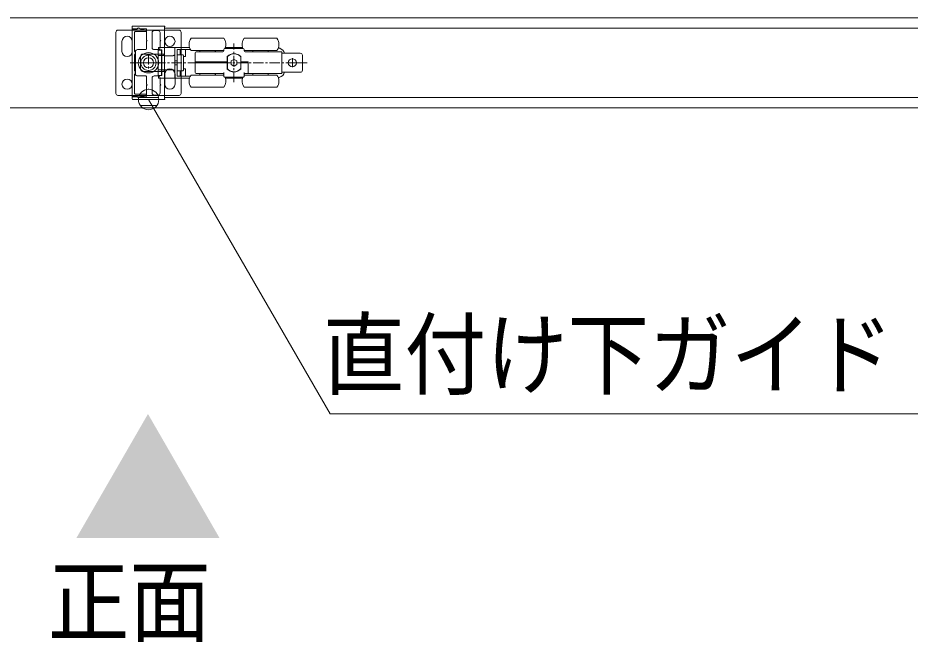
# Model space of a CAD drawing. Units: millimetres, scale not verified. Extents: x -6062 to 6062, y -3045 to 3045.
# Drawn here: x -2378.5 to -1941.2, y 944.1 to 1249.8 of the extents above; entities that cross this region are included whole.
import ezdxf
from ezdxf.enums import TextEntityAlignment as Align

# ---------------------------------------------------------------- set-up
doc = ezdxf.new("R2010")
doc.units = ezdxf.units.MM
doc.header["$LTSCALE"] = 20
doc.linetypes.add('CHAIN1', pattern=[8, 5, -1, 1, -1])
doc.layers.add('0-0_2寸法-3', color=7, linetype='Continuous', lineweight=9)
doc.layers.add('0-1_3一般', color=7, linetype='Continuous', lineweight=9)
doc.styles.add('ＭＳ ゴシック', font='')
doc.styles.get('ＭＳ ゴシック').set_extended_font_data('MS Gothic')

# ---------------------------------------------------------------- blocks, each defined once
blk = doc.blocks.new('グループ-68')
at = {"layer": '0-1_3一般'}
for p, q in [((-10860, 24856.9), (-10860, 24256.9)), ((-10240, 24876.9), (-10840, 24876.9)), ((-10700, 24890.9), (-10700, 24910.9)), ((-10651, 24890.9), (-10700, 24890.9)), ((-10384, 24916.9), (-10694, 24916.9)), ((-10676, 24856.9), (-10676, 24666.9)), ((-10568, 24862.9), (-10670, 24862.9)), ((-10566, 24890.9), (-10623.4, 24890.9)), ((-10600.1, 24882.5), (-10566.8, 24875.8)), ((-10562, 24870), (-10562, 24868.9)), ((-10560, 24884.9), (-10560, 24779.9)), ((-10504, 24852.9), (-10504, 24705.9)), ((-10484, 24872.9), (-10446, 24872.9)), ((-10426, 24852.9), (-10426, 24779.9)), ((-10382, 24640.9), (-10382, 24908.9)), ((-10382, 24896.9), (-10382, 24216.9)), ((5042, 24896.9), (-10382, 24896.9)), ((-10380, 24912.3), (-10380, 24912.9)), ((-10220, 24256.9), (-10220, 24856.9)), ((-10800, 24766.9), (-10800, 24716.9)), ((-10700, 24766.9), (-10700, 24716.9)), ((-10560, 24779.9), (-10554, 24773.9)), ((-10554, 24773.9), (-10560, 24767.9)), ((-10560, 24767.9), (-10560, 24691.9)), ((-10426, 24779.9), (-10420, 24773.9)), ((-10420, 24773.9), (-10426, 24767.9)), ((-10426, 24767.9), (-10426, 24705.9)), ((-10122, 24796.9), (-9802, 24796.9)), ((-9602, 24796.9), (-9282, 24796.9)), ((-10800, 24716.9), (-10800, 24666.9)), ((-10700, 24716.9), (-10700, 24666.9)), ((-10668, 24447.9), (-10668, 24665.9)), ((-10648, 24685.9), (-10566, 24685.9)), ((-10484, 24685.9), (-10446, 24685.9)), ((-10412, 24681.9), (-10444, 24681.9)), ((-10444, 24681.9), (-10444, 24671.9)), ((-10444, 24671.9), (-10444, 24636.9)), ((-10442, 24706.9), (-10442, 24682.9)), ((-10382, 24706.9), (-10442, 24706.9)), ((-10408, 24682.9), (-10442, 24682.9)), ((-10412, 24671.9), (-10412, 24681.9)), ((-10412, 24681.9), (-10408, 24681.9)), ((-10412, 24671.9), (-10412, 24636.9)), ((-10408, 24626.9), (-10408, 24682.9)), ((-10382, 24706.9), (-10382, 24626.9)), ((-10382, 24706.9), (-10302, 24706.9)), ((-10282, 24706.9), (-10137.4, 24706.9)), ((-10228, 24686.9), (-10258, 24686.9)), ((-10258, 24634.9), (-10258, 24686.9)), ((-10228, 24634.9), (-10228, 24686.9)), ((-10178, 24686.9), (-10228, 24686.9)), ((-10178, 24616.9), (-10178, 24686.9)), ((-10128.6, 24686.9), (-10178, 24686.9)), ((-10122, 24676.9), (-9802, 24676.9)), ((-10038, 24662.9), (-10038, 24676.9)), ((-9886, 24676.9), (-9886, 24662.9)), ((-9882, 24676.9), (-9882, 24662.9)), ((-9802, 24686.9), (-9802, 24672.9)), ((-9612, 24696.9), (-9792, 24696.9)), ((-9617.4, 24706.9), (-9786.6, 24706.9)), ((-9737, 24696.9), (-9737, 24697.1)), ((-9731.5, 24696.9), (-9731.5, 24697.1)), ((-9729.8, 24697.1), (-9729.8, 24696.9)), ((-9716.7, 24696.9), (-9716.7, 24697.1)), ((-9708.3, 24697.1), (-9708.3, 24696.9)), ((-9692.4, 24696.9), (-9692.4, 24697.1)), ((-9685.8, 24696.9), (-9685.8, 24697.1)), ((-9684, 24697.1), (-9684, 24696.9)), ((-9676.7, 24697.1), (-9676.7, 24696.9)), ((-9602, 24672.9), (-9602, 24686.9)), ((-9602, 24676.9), (-9282, 24676.9)), ((-9518, 24662.9), (-9518, 24676.9)), ((-9366, 24676.9), (-9366, 24662.9)), ((-9262.6, 24702), (-9267.8, 24703.3)), ((-10676, 24636.9), (-10676, 24476.9)), ((-10618, 24491.9), (-10618, 24621.9)), ((-10598, 24641.9), (-10392, 24641.9)), ((-10444, 24636.9), (-10444, 24626.9)), ((-10444, 24486.9), (-10444, 24626.9)), ((-10412, 24486.9), (-10412, 24626.9)), ((-10408, 24626.9), (-10382, 24626.9)), ((-10408, 24486.9), (-10408, 24626.9)), ((-10392, 24641.9), (-10392, 24640.9)), ((-10388, 24636.9), (-10386, 24636.9)), ((-10382, 24626.9), (-10382, 24626.2)), ((-10382, 24626.2), (-10302, 24626.2)), ((-10282, 24641), (-10282, 24641.7)), ((-10258, 24632.2), (-10258, 24629.7)), ((-10210.8, 24634.9), (-10204, 24634.9)), ((-10198, 24484.9), (-10198, 24628.9)), ((-10178, 24616.9), (-10198, 24616.9)), ((-9812, 24662.9), (-10072, 24662.9)), ((-9768, 24566.9), (-9768, 24618.1)), ((-9765.5, 24617.9), (-9765.5, 24495.9)), ((-9729, 24574.8), (-9704, 24589.2)), ((-9702, 24590.4), (-9704, 24589.2)), ((-9700, 24589.2), (-9702, 24590.4)), ((-9700, 24589.2), (-9675, 24574.8)), ((-9636, 24618.1), (-9636, 24566.9)), ((-9232, 24662.9), (-9592, 24662.9)), ((-9232, 24450.9), (-9232, 24662.9)), ((-9232, 24649.9), (-9212, 24649.9)), ((-9212, 24649.9), (-9052, 24649.9)), ((-9032, 24483.9), (-9032, 24629.9)), ((-10282, 24576.9), (-10258, 24576.9)), ((-10282, 24536.9), (-10258, 24536.9)), ((-10198, 24496.9), (-10178, 24496.9)), ((-10178, 24426.9), (-10178, 24496.9)), ((-10082, 24566.9), (-10082, 24556.9)), ((-10082, 24556.9), (-10082, 24460.9)), ((-10072, 24556.9), (-10082, 24556.9)), ((-10072, 24566.9), (-9768, 24566.9)), ((-10072, 24556.9), (-9768, 24556.9)), ((-9778, 24556.9), (-9778, 24566.9)), ((-9768, 24495.7), (-9768, 24556.9)), ((-9768, 24556.9), (-9765.5, 24556.9)), ((-9729, 24574.8), (-9731, 24573.6)), ((-9731, 24573.6), (-9731, 24571.3)), ((-9731, 24542.4), (-9731, 24571.3)), ((-9731, 24542.4), (-9731, 24540.1)), ((-9731, 24540.1), (-9729, 24539)), ((-9704, 24524.6), (-9729, 24539)), ((-9704, 24524.6), (-9702, 24523.4)), ((-9702, 24523.4), (-9700, 24524.6)), ((-9675, 24539), (-9700, 24524.6)), ((-9673, 24573.6), (-9675, 24574.8)), ((-9675, 24539), (-9673, 24540.1)), ((-9673, 24571.3), (-9673, 24573.6)), ((-9673, 24571.3), (-9673, 24542.4)), ((-9673, 24540.1), (-9673, 24542.4)), ((-9636, 24566.9), (-9562, 24566.9)), ((-9636, 24556.9), (-9636, 24495.7)), ((-9636, 24556.9), (-9572, 24556.9)), ((-9635.5, 24556.9), (-9635.5, 24566.9)), ((-9626, 24556.9), (-9626, 24566.9)), ((-9562, 24556.9), (-9572, 24556.9)), ((-9562, 24566.9), (-9562, 24460.9)), ((-10676, 24446.9), (-10676, 24256.9)), ((-10648, 24427.9), (-10566, 24427.9)), ((-10560, 24345.9), (-10560, 24421.9)), ((-10504, 24260.9), (-10504, 24407.9)), ((-10484, 24427.9), (-10446, 24427.9)), ((-10412, 24486.9), (-10444, 24486.9)), ((-10444, 24486.9), (-10444, 24476.9)), ((-10444, 24476.9), (-10444, 24441.9)), ((-10444, 24441.9), (-10444, 24431.9)), ((-10444, 24431.9), (-10412, 24431.9)), ((-10442, 24430.9), (-10442, 24406.9)), ((-10426, 24345.9), (-10426, 24407.9)), ((-10412, 24476.9), (-10412, 24486.9)), ((-10412, 24476.9), (-10412, 24441.9)), ((-10412, 24431.9), (-10412, 24441.9)), ((-10412, 24431.9), (-10408, 24431.9)), ((-10388, 24476.9), (-10386, 24476.9)), ((-10302, 24487.6), (-10382, 24487.6)), ((-10382, 24487.6), (-10382, 24486.9)), ((-10382, 24472.9), (-10382, 24204.9)), ((-10382, 24406.9), (-10302, 24406.9)), ((-10380, 24446.9), (-10380, 24396.9)), ((-10302, 24406.9), (-10282, 24406.9)), ((-10282, 24472.7), (-10282, 24472)), ((-10282, 24406.9), (-10282, 24472)), ((-10282, 24406.9), (-10137.4, 24406.9)), ((-10280, 24446.9), (-10280, 24396.9)), ((-10258, 24481.5), (-10258, 24478.9)), ((-10258, 24478.9), (-10210.8, 24478.9)), ((-10228, 24426.9), (-10228, 24478.9)), ((-10178, 24426.9), (-10228, 24426.9)), ((-10204, 24478.9), (-10210.8, 24478.9)), ((-10128.6, 24426.9), (-10178, 24426.9)), ((-9802, 24436.9), (-10122, 24436.9)), ((-10072, 24450.9), (-9802, 24450.9)), ((-10038, 24436.9), (-10038, 24450.9)), ((-9886, 24450.9), (-9886, 24436.9)), ((-9882, 24450.9), (-9882, 24436.9)), ((-9811.6, 24450.8), (-9812, 24450.9)), ((-9802, 24460.9), (-9802, 24426.9)), ((-9802, 24426.9), (-9802, 24420.1)), ((-9801.7, 24419.9), (-9802, 24420.1)), ((-9790.3, 24416.9), (-9788.8, 24416.9)), ((-9788.8, 24416.9), (-9615.2, 24416.9)), ((-9786.6, 24406.9), (-9617.4, 24406.9)), ((-9615.2, 24416.9), (-9613.7, 24416.9)), ((-9602.3, 24419.9), (-9602, 24420.1)), ((-9602, 24460.9), (-9602, 24426.9)), ((-9602, 24450.9), (-9562, 24450.9)), ((-9282, 24436.9), (-9602, 24436.9)), ((-9602, 24420.1), (-9602, 24426.9)), ((-9592.4, 24450.8), (-9592, 24450.9)), ((-9562, 24460.9), (-9562, 24450.9)), ((-9562, 24450.9), (-9232, 24450.9)), ((-9518, 24436.9), (-9518, 24450.9)), ((-9366, 24450.9), (-9366, 24436.9)), ((-9267.8, 24410.4), (-9262.6, 24411.7)), ((-9232, 24463.9), (-9212, 24463.9)), ((-9212, 24463.9), (-9052, 24463.9)), ((-10560, 24345.9), (-10554, 24339.9)), ((-10554, 24339.9), (-10560, 24333.9)), ((-10560, 24228.9), (-10560, 24333.9)), ((-10426, 24345.9), (-10420, 24339.9)), ((-10420, 24339.9), (-10426, 24333.9)), ((-10426, 24260.9), (-10426, 24333.9)), ((-10380, 24396.9), (-10380, 24346.9)), ((-10280, 24396.9), (-10280, 24346.9)), ((-9802, 24316.9), (-10122, 24316.9)), ((-9282, 24316.9), (-9602, 24316.9)), ((-10840, 24236.9), (-10240, 24236.9)), ((-10670, 24250.9), (-10568, 24250.9)), ((-10566.8, 24237.9), (-10600.1, 24231.3)), ((-10562, 24244.9), (-10562, 24243.8)), ((-10484, 24240.9), (-10446, 24240.9)), ((-10700, 24222.9), (-10700, 24202.9)), ((-10651, 24222.9), (-10700, 24222.9)), ((-10384, 24196.9), (-10694, 24196.9)), ((-10566, 24222.9), (-10623.4, 24222.9)), ((-10382, 24216.9), (5042, 24216.9)), ((-10380, 24201.4), (-10380, 24200.9)), ((5350, 24116.9), (-26440, 24116.9))]:
    blk.add_line(p, q, dxfattribs=at)
at = {"layer": '0-1_3一般', "linetype": 'CHAIN1'}
for p, q in [((-9702, 24365.7), (-9702, 24745.7)), ((-10540, 24639.4), (-10540, 24474.4)), ((-9130, 24512.9), (-9130, 24600.9)), ((-10620.4, 24556.9), (-10740.4, 24556.9)), ((-10554, 24556.9), (-10709.5, 24556.9)), ((-10457.5, 24556.9), (-10622.5, 24556.9)), ((-10474, 24556.9), (-9174, 24556.9)), ((-9174, 24556.9), (-9086, 24556.9)), ((-8986, 24556.9), (-9086, 24556.9))]:
    blk.add_line(p, q, dxfattribs=at)
at = {"layer": '0-1_3一般'}
for points in [[(5350, 24116.9), (5350, 24996.9), (-26440, 24996.9)], [(-10650, 24226.9), (-10700, 24226.9), (-10700, 24886.9), (-10650, 24886.9)], [(-10635, 24895.5), (-10613.1, 24882.9), (-10604, 24882.9)], [(-10676, 24666.9), (-10670, 24666.9), (-10670, 24636.9), (-10676, 24636.9)], [(-10282, 24472), (-10282, 24641.7), (-10282, 24706.9), (-10302, 24706.9)], [(-10444, 24626.9), (-10412, 24626.9), (-10412, 24636.9)], [(-10302, 24626.2), (-10301.3, 24626.2), (-10300.6, 24626.3), (-10299.9, 24626.4), (-10299.2, 24626.5), (-10298.6, 24626.6), (-10297.9, 24626.8), (-10297.2, 24627), (-10296.5, 24627.1), (-10295.8, 24627.3), (-10295.2, 24627.6), (-10294.5, 24627.8), (-10293.8, 24628), (-10293.2, 24628.3), (-10292.5, 24628.6), (-10291.8, 24628.9), (-10291.2, 24629.2), (-10290.5, 24629.6), (-10289.8, 24629.9), (-10289.2, 24630.3), (-10288.5, 24630.7), (-10287.9, 24631.1), (-10287.3, 24631.6), (-10286.7, 24632), (-10286.2, 24632.5), (-10285.7, 24632.9), (-10285.2, 24633.4), (-10284.8, 24633.9), (-10284.4, 24634.4), (-10284, 24635), (-10283.6, 24635.5), (-10283.3, 24636.1), (-10283.1, 24636.6), (-10282.8, 24637.2), (-10282.6, 24637.8), (-10282.4, 24638.4), (-10282.3, 24639.1), (-10282.2, 24639.7), (-10282.1, 24640.4), (-10282, 24641)], [(-10210.8, 24634.9), (-10258, 24634.9), (-10258, 24632.2)], [(-10258, 24629.7), (-10258, 24484), (-10258, 24481.5)], [(-10082, 24652.9), (-10082, 24566.9), (-10072, 24566.9)], [(-10676, 24476.9), (-10670, 24476.9), (-10670, 24446.9), (-10676, 24446.9)], [(-10598, 24471.9), (-10392, 24471.9), (-10392, 24472.9)], [(-10442, 24430.9), (-10408, 24430.9), (-10408, 24486.9), (-10382, 24486.9), (-10382, 24406.9), (-10442, 24406.9)], [(-10302, 24487.6), (-10301.3, 24487.5), (-10300.6, 24487.5), (-10299.9, 24487.4), (-10299.2, 24487.3), (-10298.6, 24487.1), (-10297.9, 24487), (-10297.2, 24486.8), (-10296.5, 24486.6), (-10295.8, 24486.4), (-10295.2, 24486.2), (-10294.5, 24486), (-10293.8, 24485.7), (-10293.2, 24485.4), (-10292.5, 24485.2), (-10291.8, 24484.8), (-10291.2, 24484.5), (-10290.5, 24484.2), (-10289.8, 24483.8), (-10289.2, 24483.4), (-10288.5, 24483), (-10287.9, 24482.6), (-10287.3, 24482.2), (-10286.7, 24481.8), (-10286.2, 24481.3), (-10285.7, 24480.8), (-10285.2, 24480.3), (-10284.8, 24479.8), (-10284.4, 24479.3), (-10284, 24478.8), (-10283.6, 24478.3), (-10283.3, 24477.7), (-10283.1, 24477.1), (-10282.8, 24476.5), (-10282.6, 24475.9), (-10282.4, 24475.3), (-10282.3, 24474.7), (-10282.2, 24474.1), (-10282.1, 24473.4), (-10282, 24472.7)], [(-10228, 24426.9), (-10258, 24426.9), (-10258, 24478.9)], [(-9802, 24440.9), (-9802.1, 24441.3), (-9802.1, 24441.7), (-9802.2, 24442), (-9802.3, 24442.4), (-9802.4, 24442.8), (-9802.5, 24443.1), (-9802.6, 24443.5), (-9802.8, 24443.8), (-9802.9, 24444.2), (-9803.1, 24444.5), (-9803.2, 24444.9), (-9803.4, 24445.2), (-9803.6, 24445.5), (-9803.8, 24445.8), (-9804, 24446.1), (-9804.2, 24446.4), (-9804.5, 24446.7), (-9804.7, 24447), (-9805, 24447.3), (-9805.3, 24447.6), (-9805.6, 24447.9), (-9805.8, 24448.2), (-9806.1, 24448.4), (-9806.4, 24448.6), (-9806.7, 24448.9), (-9807.1, 24449.1), (-9807.4, 24449.3), (-9807.7, 24449.5), (-9808, 24449.7), (-9808.4, 24449.8), (-9808.7, 24450), (-9809, 24450.1), (-9809.4, 24450.3), (-9809.7, 24450.4), (-9810.1, 24450.5), (-9810.5, 24450.6), (-9810.8, 24450.7), (-9811.2, 24450.8), (-9811.6, 24450.8)], [(-9788.8, 24416.9), (-9789.1, 24416.9), (-9789.5, 24416.9), (-9789.8, 24416.9), (-9790.2, 24417), (-9790.5, 24417), (-9790.8, 24417), (-9791.2, 24417), (-9791.5, 24417.1), (-9791.9, 24417.1), (-9792.2, 24417.2), (-9792.5, 24417.2), (-9792.9, 24417.3), (-9793.2, 24417.3), (-9793.6, 24417.4), (-9793.9, 24417.4), (-9794.2, 24417.5), (-9794.6, 24417.5), (-9794.9, 24417.6), (-9795.2, 24417.7), (-9795.6, 24417.8), (-9795.9, 24417.8), (-9796.2, 24417.9), (-9796.6, 24418), (-9796.9, 24418.1), (-9797.2, 24418.2), (-9797.6, 24418.3), (-9797.9, 24418.4), (-9798.2, 24418.5), (-9798.5, 24418.6), (-9798.9, 24418.7), (-9799.2, 24418.8), (-9799.5, 24419), (-9799.8, 24419.1), (-9800.1, 24419.2), (-9800.4, 24419.4), (-9800.8, 24419.5), (-9801.1, 24419.6), (-9801.4, 24419.8), (-9801.7, 24419.9)], [(-9615.2, 24416.9), (-9614.9, 24416.9), (-9614.5, 24416.9), (-9614.2, 24416.9), (-9613.8, 24417), (-9613.5, 24417), (-9613.2, 24417), (-9612.8, 24417), (-9612.5, 24417.1), (-9612.1, 24417.1), (-9611.8, 24417.2), (-9611.5, 24417.2), (-9611.1, 24417.3), (-9610.8, 24417.3), (-9610.4, 24417.4), (-9610.1, 24417.4), (-9609.8, 24417.5), (-9609.4, 24417.5), (-9609.1, 24417.6), (-9608.8, 24417.7), (-9608.4, 24417.8), (-9608.1, 24417.8), (-9607.8, 24417.9), (-9607.4, 24418), (-9607.1, 24418.1), (-9606.8, 24418.2), (-9606.4, 24418.3), (-9606.1, 24418.4), (-9605.8, 24418.5), (-9605.5, 24418.6), (-9605.1, 24418.7), (-9604.8, 24418.8), (-9604.5, 24419), (-9604.2, 24419.1), (-9603.9, 24419.2), (-9603.6, 24419.4), (-9603.2, 24419.5), (-9602.9, 24419.6), (-9602.6, 24419.8), (-9602.3, 24419.9)], [(-9602, 24440.9), (-9601.9, 24441.3), (-9601.9, 24441.7), (-9601.8, 24442), (-9601.7, 24442.4), (-9601.6, 24442.8), (-9601.5, 24443.1), (-9601.4, 24443.5), (-9601.2, 24443.8), (-9601.1, 24444.2), (-9600.9, 24444.5), (-9600.8, 24444.9), (-9600.6, 24445.2), (-9600.4, 24445.5), (-9600.2, 24445.8), (-9600, 24446.1), (-9599.8, 24446.4), (-9599.5, 24446.7), (-9599.3, 24447), (-9599, 24447.3), (-9598.7, 24447.6), (-9598.4, 24447.9), (-9598.2, 24448.2), (-9597.9, 24448.4), (-9597.6, 24448.6), (-9597.3, 24448.9), (-9596.9, 24449.1), (-9596.6, 24449.3), (-9596.3, 24449.5), (-9596, 24449.7), (-9595.6, 24449.8), (-9595.3, 24450), (-9595, 24450.1), (-9594.6, 24450.3), (-9594.3, 24450.4), (-9593.9, 24450.5), (-9593.5, 24450.6), (-9593.2, 24450.7), (-9592.8, 24450.8), (-9592.4, 24450.8)], [(-10604, 24230.9), (-10613.1, 24230.9), (-10635, 24218.2)]]:
    blk.add_lwpolyline(points, dxfattribs=at)
for centre, radius in [((-10330, 24766.9), 50), ((-10540, 24556.9), 100), ((-10540, 24556.9), 75), ((-10540, 24556.9), 50), ((-9130, 24556.9), 40), ((-10750, 24346.9), 50)]:
    blk.add_circle(centre, radius, dxfattribs=at)
for centre, radius, start, end in [((-10840, 24856.9), 20, 90, 180), ((-10694, 24910.9), 6, 90, 180), ((-10670, 24856.9), 6, 90, 180), ((-10651, 24894.9), 4, 270, 326.25101), ((-10640, 24886.9), 10, 60, 180), ((-10636, 24884.9), 14, 25.37693, 146.25101), ((-10604, 24862.9), 20, 78.69007, 90), ((-10568, 24868.9), 6, 270, 0), ((-10568, 24870), 6, 0, 78.69007), ((-10566, 24884.9), 6, 0, 90), ((-10484, 24852.9), 20, 90, 180), ((-10446, 24852.9), 20, 0, 90), ((-10384, 24912.9), 4, 0, 90), ((-10384, 24912.3), 4, 300, 0), ((-10240, 24856.9), 20, 0, 90), ((-10750, 24766.9), 50, 0, 180), ((-10042, 24736.9), 100, 143.1301, 216.8699), ((-9882, 24736.9), 100, 336.42182, 36.8699), ((-9522, 24736.9), 100, 143.1301, 203.57818), ((-9362, 24736.9), 100, 323.1301, 36.8699), ((-10750, 24666.9), 50, 180, 0), ((-10648, 24665.9), 20, 90, 180), ((-10566, 24691.9), 6, 270, 0), ((-10484, 24705.9), 20, 180, 270), ((-10446, 24705.9), 20, 270, 0), ((-9812, 24672.9), 10, 270, 0), ((-9792, 24686.9), 10, 90, 180), ((-9612, 24686.9), 10, 0, 90), ((-9592, 24672.9), 10, 180, 270), ((-9282, 24624.4), 80, 69.44395, 75.96376), ((-9282, 24624.4), 80, 18.55872, 69.44395), ((-10598, 24621.9), 20, 90, 180), ((-10388, 24640.9), 4, 180, 270), ((-10386, 24640.9), 4, 270, 0), ((-10204, 24628.9), 6, 0, 90), ((-10072, 24652.9), 10, 90, 180), ((-9702, 24556.9), 90, 42.83343, 137.16657), ((-9702, 24556.9), 88, 40.86657, 136.1402), ((-9702, 24585.8), 4, 60, 120), ((-9052, 24629.9), 20, 0, 90), ((-10598, 24491.9), 20, 180, 270), ((-10330, 24446.9), 50, 0, 180), ((-9702, 24556.9), 90, 222.83343, 317.16657), ((-9702, 24556.9), 88, 223.8598, 319.13343), ((-9727, 24571.3), 4, 120, 180), ((-9727, 24542.4), 4, 180, 240), ((-9702, 24528), 4, 240, 300), ((-9677, 24571.3), 4, 0, 60), ((-9677, 24542.4), 4, 300, 0), ((-10648, 24447.9), 20, 180, 270), ((-10566, 24421.9), 6, 0, 90), ((-10484, 24407.9), 20, 90, 180), ((-10446, 24407.9), 20, 0, 90), ((-10388, 24472.9), 4, 90, 180), ((-10386, 24472.9), 4, 0, 90), ((-10204, 24484.9), 6, 270, 0), ((-10042, 24376.9), 100, 143.1301, 216.8699), ((-10072, 24460.9), 10, 180, 270), ((-9882, 24376.9), 100, 323.1301, 24.27374), ((-9522, 24376.9), 100, 155.72568, 216.8699), ((-9362, 24376.9), 100, 323.1301, 36.8699), ((-9282, 24489.3), 80, 284.03624, 290.55605), ((-9282, 24489.3), 80, 290.55605, 341.44128), ((-9052, 24483.9), 20, 270, 0), ((-10330, 24346.9), 50, 180, 0), ((-10840, 24256.9), 20, 180, 270), ((-10670, 24256.9), 6, 180, 270), ((-10604, 24250.9), 20, 270, 281.30993), ((-10568, 24244.9), 6, 0, 90), ((-10568, 24243.8), 6, 281.30993, 0), ((-10566, 24228.9), 6, 270, 0), ((-10484, 24260.9), 20, 180, 270), ((-10446, 24260.9), 20, 270, 0), ((-10240, 24256.9), 20, 270, 0), ((-10694, 24202.9), 6, 180, 270), ((-10651, 24218.9), 4, 33.74899, 90), ((-10640, 24226.9), 10, 180, 300), ((-10636, 24228.9), 14, 213.74899, 334.62307), ((-10384, 24200.9), 4, 270, 0), ((-10384, 24201.4), 4, 0, 60)]:
    blk.add_arc(centre, radius, start, end, dxfattribs=at)

msp = doc.modelspace()

# ---------------------------------------------------------------- linework, layer by layer
at = {"layer": '0-0_2寸法-3'}
for p, q in [((-2314.28, 1214.84), (-2314.62, 1214.84)), ((-2314.28, 1214.84), (-2314.62, 1214.84)), ((-2309.56, 1210.84), (-2319.34, 1210.84)), ((-2310.45, 1206.84), (-2318.45, 1206.84))]:
    msp.add_line(p, q, dxfattribs=at)
msp.add_lwpolyline([(-2314.45, 1209.84), (-2225.54, 1055.84), (-1909.53, 1055.84)], dxfattribs=at)
msp.add_circle((-2314.45, 1209.84), 5.01, dxfattribs=at)
msp.add_circle((-2314.45, 1209.84), 5.01, dxfattribs=at)
msp.add_solid([(-2279.68, 995.1), (-2314.75, 1055.84), (-2349.82, 995.1)], dxfattribs=at)

# ---------------------------------------------------------------- block references
at = {"layer": '0-1_3一般', "xscale": 0.05, "yscale": 0.05}
msp.add_blockref('グループ-68', (-1787.5, 0), dxfattribs=at)

# ---------------------------------------------------------------- texts
at = {"layer": '0-0_2寸法-3', "style": 'ＭＳ ゴシック', "width": 0.9}
for s, p in [('直付け下ガイド', (-2228.99, 1059.02)), ('正面', (-2363.83, 937.86))]:
    msp.add_text(s, height=32.55, dxfattribs=at).set_placement(p, align=Align.BOTTOM_LEFT)

doc.saveas('drawing.dxf')
